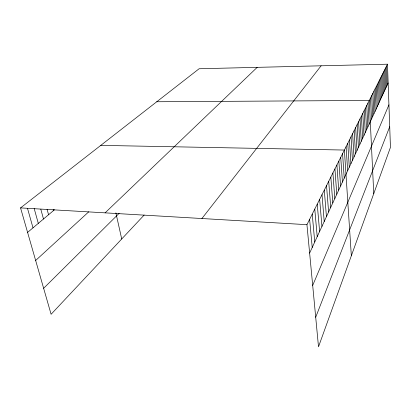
<?xml version="1.0" encoding="UTF-8"?>
<svg xmlns="http://www.w3.org/2000/svg" width="411" height="411" viewBox="0 0 411 411"><rect width="100%" height="100%" fill="white"/><g stroke="black" fill="none" stroke-linecap="round" stroke-linejoin="round"><path stroke-width="0.62" d="M315.71 317.261L389.71 126.701M312.694 285.429L388.929 104.841M309.627 253.089L388.148 83.027M387.475 64.193L390.45 147.349L318.504 346.807L306.94 224.678L387.475 64.193L199.109 68.755L20.55 207.899L51.098 314.281L144.148 215.061M201.904 218.524L321.119 65.801M43.638 288.301L119.164 213.324M105.098 212.852L257.209 67.347M35.649 260.482L88.771 211.799M27.588 232.405L54.483 209.754M156.761 101.753L369.278 100.459L373.753 193.638M100.793 145.371L344.387 150.056L351.338 255.776M20.55 207.899L306.94 224.678M27.516 208.403L33.008 227.843M34.185 208.552L38.305 223.379M40.807 209.214L43.489 219.017M47.085 209.281L48.555 214.748M53.183 209.338L53.512 210.571M115.881 212.883L121.713 238.981M309.617 219.34L312.221 247.468M312.226 214.141L314.749 242.002M314.769 209.076L317.21 236.674M317.241 204.149L319.604 231.48M319.65 199.345L321.941 226.42M322.003 194.665L324.217 221.488M324.289 190.103L326.442 216.674M326.524 185.649L328.61 211.978M328.702 181.308L330.727 207.396M330.829 177.074L332.792 202.921M332.905 172.939L334.811 198.549M334.929 168.9L336.779 194.285M336.912 164.955L338.705 190.113M338.844 161.102L340.585 186.039M342.579 153.657L344.223 178.158M340.734 157.336L342.425 182.052M346.103 146.64L347.655 170.729M349.422 140.023L350.896 163.717M347.778 143.295L349.293 167.185M351.03 136.817L352.463 160.316M354.154 130.595L355.51 153.719M352.607 133.673L354.005 156.987M355.664 127.585L356.984 150.518M358.603 121.733L359.856 144.307M357.149 124.625L358.433 147.385M360.026 118.892L361.248 141.292M362.795 113.374L363.956 135.43M361.423 116.102L362.615 138.332M365.461 108.062L366.561 129.784M364.141 110.693L365.271 132.578M368.03 102.95L369.073 124.343M366.756 105.483L367.83 127.035M370.501 98.018L371.498 119.092M372.89 93.266L373.835 114.032M371.703 95.619L372.674 116.539M375.192 88.678L376.091 109.146M374.051 90.949L374.971 111.566M377.416 84.245L378.269 104.425M376.312 86.444L377.19 106.762M380.612 77.879L381.408 97.633M379.564 79.965L380.381 99.858M378.495 82.087L379.332 102.123M382.651 73.81L383.412 93.292M381.639 75.824L382.415 95.444M385.595 67.949L386.299 87.034M384.629 69.87L385.354 89.089M383.648 71.822L384.388 91.17M386.54 66.058L387.234 85.015"/></g></svg>
